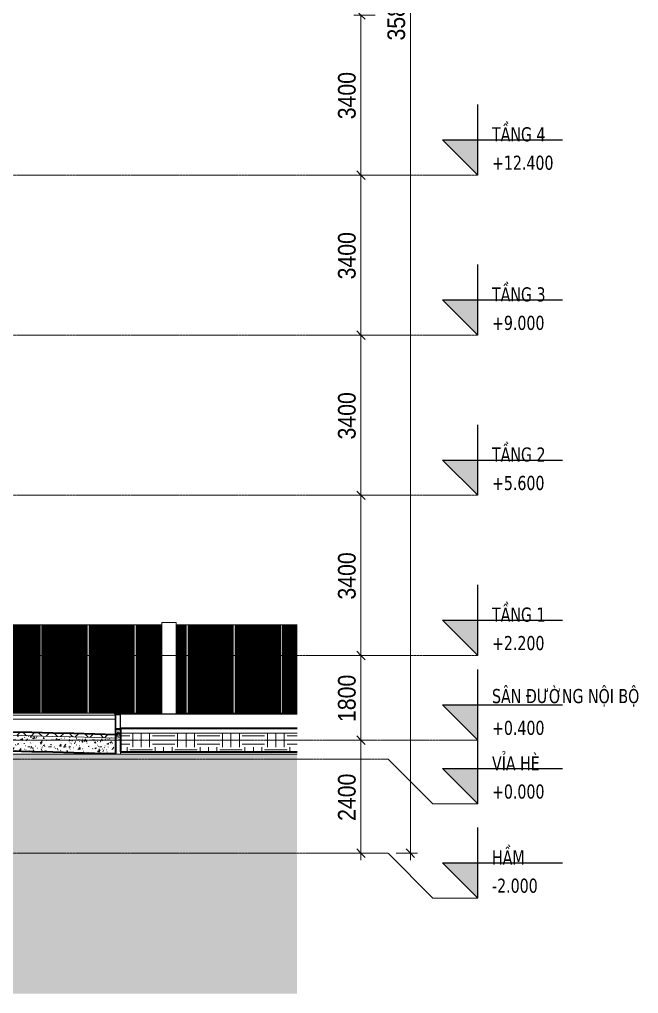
# Model space of a CAD drawing. Header units: millimetres. Extents: x -92143 to -2058, y -8802 to 35300.
# Drawn here: x -15280 to -2139, y -4980 to 15705 of the extents above; entities that cross this region are included whole.
import ezdxf

# ---------------------------------------------------------------- set-up
doc = ezdxf.new("R2010")
doc.units = ezdxf.units.MM
doc.linetypes.add('Centre', pattern=[31.75, 6.35, -4.7625, 15.875, -4.7625])
for name, color, linetype, lineweight in [('A-ANNO-DIMS', 211, 'Continuous', 9), ('A-ANNO-DIMS-150', 211, 'Continuous', 9), ('A-DETL-GENF-2', 9, 'Continuous', 9), ('A-DETL-THIN', 151, 'Continuous', 9), ('A-FLOR', 192, 'Continuous', 9), ('A-FLOR-3', 192, 'Continuous', 35), ('A-FLOR-HRAL', 11, 'Continuous', 9), ('A-FLOR-LEVL', 51, 'Continuous', 9), ('A-FLOR-LEVL-1', 51, 'Continuous', 25), ('A-FLOR-LEVL-2', 51, 'Centre', 9), ('A-FLOR-MCUT', 51, 'Continuous', 9), ('A-FLOR-PATT-3', 8, 'Continuous', 9), ('A-WALL', 113, 'Continuous', 9), ('A-WALL-3', 113, 'Continuous', 25), ('A-WALL-PATT-4', 111, 'Continuous', 9), ('S-COLS', 52, 'Continuous', 9)]:
    doc.layers.add(name, color=color, linetype=linetype, lineweight=lineweight)
doc.styles.add('Tahoma_B', font='tahomabd.ttf', dxfattribs={"width": 0.85, "height": 300})
doc.styles.add('UTM Avo', font='', dxfattribs={"width": 0.9, "height": 375})
doc.styles.get('UTM Avo').set_extended_font_data('UTM Avo')
doc.dimstyles.new('1_Dim_chi_tiet_2_5', dxfattribs={"dimscale": 304.8, "dimtxt": 374.737856, "dimasz": 0.590551, "dimexe": 0.492126, "dimexo": 0.0625, "dimgap": 0.049213, "dimtad": 1, "dimdec": 0, "dimrnd": 5, "dimzin": 0, "dimdsep": 46, "dimtxsty": 'UTM Avo', "dimblk1": 'OBLIQUE', "dimblk2": 'OBLIQUE', "dimsah": 1, "dimcen": 0.09, "dimdle": 0.492126, "dimazin": 0, "dimtfac": 1, "dimtdec": 4, "dimtix": 1, "dimtmove": 0, "dimatfit": 3, "dimfxl": 0.984252, "dimfxlon": 1, "dimtvp": 1, "dimtolj": 1, "dimtzin": 0, "dimarcsym": 2})
pattern_1 = [(0, (-51987.05, 14125), (609.6, 152.4), [50.292, -406.908, 50.292, -406.908, -2438.4]), (0, (-51987.05, 14125), (609.6, 152.4), [-914.4, 50.292, -864.108, 50.292, -406.908, -1066.8]), (0, (-51987.05, 14125), (609.6, 152.4), [-2286, 50.292, -254.508, 50.292, -711.708]), (120, (-51758.45, 14201.2), (-436.78227, 451.7291), [50.292, -406.908, 50.292, -2845.308]), (120, (-51758.45, 14201.2), (-436.78227, 451.7291), [-507.492, -406.908, 50.292, -864.108, -1524]), (120, (-51758.45, 14201.2), (-436.78227, 451.7291), [-1828.8, 50.292, -406.908, 50.292, -1016.508]), (120, (-51758.45, 14201.2), (-436.78227, 451.7291), [-2336.292, -254.508, 50.292, -711.708]), (240, (-51682.25, 14506), (-172.81773, -604.1291), [50.292, -406.908, 50.292, -406.908, -2438.4]), (240, (-51682.25, 14506), (-172.81773, -604.1291), [-914.4, 50.292, -864.108, 50.292, -406.908, -1066.8]), (240, (-51682.25, 14506), (-172.81773, -604.1291), [-2286, 50.292, -254.508, 50.292, -711.708])]

# ---------------------------------------------------------------- blocks, each defined once
blk = doc.blocks.new('NBS_CLDPhysicalSecuritySystems_MtlMeshPnlFncngSym_CLDModsecSecurusS3_InfillPanel - NBS_CLDPhysicalSecuritySystems_MtlMeshPnlFncngSym_CLDModsecSecurusS2_InfillPanel-V29-TKCS_MẶT CẮT E')
at = {"layer": 'A-FLOR-HRAL'}
h = blk.add_hatch(dxfattribs=at)
h.set_pattern_fill('FP_32', color=256, style=0, pattern_type=2)
h.set_pattern_definition([(180, (-16056.337, 850), (2e-15, 13), []), (90, (-16056.34, 850), (76, -5e-15), [])])
h.paths.add_polyline_path([(-13856, 971), (-13842, 971), (-13842, 2850), (-14802, 2850), (-14802, 971), (-14011, 971)])
h.paths.add_polyline_path([(-15860, 971), (-15842, 971), (-15842, 2850), (-16056, 2850), (-16056, 971)])
h.paths.add_polyline_path([(-15802, 971), (-14842, 971), (-14842, 2850), (-15802, 2850), (-15802, 1108)])
h.paths.add_polyline_path([(-12469, 971), (-12256, 971), (-12256, 2850), (-12802, 2850), (-12802, 971), (-12778, 971)])
h.paths.add_polyline_path([(-12842, 971), (-12842, 2850), (-13802, 2850), (-13802, 971), (-12932, 971)])
for p, q in [((-15842, 2850), (-16056, 2850)), ((-15842, 2850), (-15842, 971)), ((-15838, 2850), (-15842, 2850)), ((-15806, 2850), (-15838, 2850)), ((-15802, 2850), (-15806, 2850)), ((-15802, 971), (-15802, 2850)), ((-14842, 2850), (-15802, 2850)), ((-14842, 2850), (-14842, 971)), ((-14838, 2850), (-14842, 2850)), ((-14806, 2850), (-14838, 2850)), ((-14802, 2850), (-14806, 2850)), ((-14802, 971), (-14802, 2850)), ((-13842, 2850), (-14802, 2850)), ((-13842, 2850), (-13842, 971)), ((-13838, 2850), (-13842, 2850)), ((-13806, 2850), (-13838, 2850)), ((-13802, 2850), (-13806, 2850)), ((-13802, 971), (-13802, 2850)), ((-12842, 2850), (-13802, 2850)), ((-12842, 2850), (-12842, 971)), ((-12838, 2850), (-12842, 2850)), ((-12806, 2850), (-12838, 2850)), ((-12802, 2850), (-12806, 2850)), ((-12802, 971), (-12802, 2850)), ((-12256, 2850), (-12802, 2850)), ((-12256, 971), (-16056, 971)), ((-16056, 930), (-13247, 930)), ((-15838, 971), (-15842, 971)), ((-15806, 971), (-15838, 971)), ((-15802, 971), (-15806, 971)), ((-14838, 971), (-14842, 971)), ((-14806, 971), (-14838, 971)), ((-14802, 971), (-14806, 971)), ((-13838, 971), (-13842, 971)), ((-13806, 971), (-13838, 971)), ((-13802, 971), (-13806, 971)), ((-12838, 971), (-12842, 971)), ((-12806, 971), (-12838, 971)), ((-12802, 971), (-12806, 971))]:
    blk.add_line(p, q, dxfattribs=at)
blk = doc.blocks.new('NBS_CLDPhysicalSecuritySystems_MtlMeshPnlFncngSym_CLDModsecSecurusS3_InfillPanel - NBS_CLDPhysicalSecuritySystems_MtlMeshPnlFncngSym_CLDModsecSecurusS2_InfillPanel-2369488-TKCS_MẶT CẮT E')
at = {"layer": 'A-FLOR-HRAL'}
h = blk.add_hatch(dxfattribs=at)
h.set_pattern_fill('FP_33', color=256, style=0, pattern_type=2)
h.set_pattern_definition([(180, (-11956.337, 850), (2e-15, 13), []), (90, (-11956.34, 850), (76, -5e-15), [])])
h.paths.add_polyline_path([(-9702, 971), (-9387, 971), (-9387, 2850), (-9702, 2850), (-9702, 1108)])
h.paths.add_polyline_path([(-11853, 971), (-11742, 971), (-11742, 2850), (-11956, 2850), (-11956, 971)])
h.paths.add_polyline_path([(-11702, 971), (-10742, 971), (-10742, 2850), (-11702, 2850), (-11702, 1108)])
h.paths.add_polyline_path([(-10702, 971), (-9742, 971), (-9742, 2850), (-10702, 2850), (-10702, 1108)])
for p, q in [((-11742, 2850), (-11956, 2850)), ((-11742, 2850), (-11742, 971)), ((-11738, 2850), (-11742, 2850)), ((-11706, 2850), (-11738, 2850)), ((-11702, 2850), (-11706, 2850)), ((-11702, 971), (-11702, 2850)), ((-10742, 2850), (-11702, 2850)), ((-10742, 2850), (-10742, 971)), ((-10738, 2850), (-10742, 2850)), ((-10706, 2850), (-10738, 2850)), ((-10702, 2850), (-10706, 2850)), ((-10702, 971), (-10702, 2850)), ((-9742, 2850), (-10702, 2850)), ((-9742, 2850), (-9742, 971)), ((-9738, 2850), (-9742, 2850)), ((-9706, 2850), (-9738, 2850)), ((-9702, 2850), (-9706, 2850)), ((-9702, 971), (-9702, 2850)), ((-9387, 2850), (-9702, 2850)), ((-9387, 971), (-11956, 971)), ((-11738, 971), (-11742, 971)), ((-11706, 971), (-11738, 971)), ((-11702, 971), (-11706, 971)), ((-10738, 971), (-10742, 971)), ((-10706, 971), (-10738, 971)), ((-10702, 971), (-10706, 971)), ((-9738, 971), (-9742, 971)), ((-9706, 971), (-9738, 971)), ((-9702, 971), (-9706, 971))]:
    blk.add_line(p, q, dxfattribs=at)
blk = doc.blocks.new('Level - CAO ĐỘ LEVEL-350587-TKCS_MẶT CẮT E')
at = {"layer": 'A-FLOR-LEVL'}
blk.add_hatch(color=256, dxfattribs=at).paths.add_polyline_path([(-5550, 2950), (-5550, 2200), (-6300, 2950)])
at = {"layer": 'A-FLOR-LEVL-1'}
for p, q in [((-5550, 2200), (-5550, 3700)), ((-6300, 2950), (-5550, 2200)), ((-6300, 2950), (-3750, 2950))]:
    blk.add_line(p, q, dxfattribs=at)
blk = doc.blocks.new('DIMBLOCK8-TKCS_MẶT CẮT E')
at = {"layer": 'A-ANNO-DIMS-150'}
for p, q in [((-7732, 15800), (-8182, 15800)), ((-8032, 15800), (-8032, 12400)), ((-8032, 15800), (-7732, 15800)), ((-7732, 12400), (-8182, 12400)), ((-8032, 12400), (-7732, 12400))]:
    blk.add_line(p, q, dxfattribs=at)
at = {"layer": 'A-ANNO-DIMS-150', "lineweight": 25}
for p, q in [((-8032, 15800), (-8122, 15890)), ((-8032, 15800), (-7942, 15710)), ((-8032, 12400), (-8122, 12490)), ((-8032, 12400), (-7942, 12310))]:
    blk.add_line(p, q, dxfattribs=at)
at = {"layer": 'A-ANNO-DIMS-150', "color": 0, "insert": (-8519, 13586), "char_height": 375, "width": 1232.47, "attachment_point": 1, "rotation": 90, "line_spacing_factor": 1.110334, "style": 'UTM Avo'}
blk.add_mtext('3400', dxfattribs=at)
blk = doc.blocks.new('_Oblique')
at = {"color": 0, "linetype": 'ByBlock', "lineweight": -2}
blk.add_line((-0.5, -0.5), (0.5, 0.5), dxfattribs=at)
blk = doc.blocks.new('DIMBLOCK9-TKCS_MẶT CẮT E')
at = {"layer": 'A-ANNO-DIMS-150', "lineweight": 25}
for p, q in [((-8032, 12400), (-8122, 12490)), ((-8032, 12400), (-7942, 12310)), ((-8032, 9000), (-8122, 9090)), ((-8032, 9000), (-7942, 8910))]:
    blk.add_line(p, q, dxfattribs=at)
at = {"layer": 'A-ANNO-DIMS-150'}
for p, q in [((-7732, 12400), (-8182, 12400)), ((-8032, 12400), (-8032, 9000)), ((-8032, 12400), (-7732, 12400)), ((-7732, 9000), (-8182, 9000)), ((-8032, 9000), (-7732, 9000))]:
    blk.add_line(p, q, dxfattribs=at)
at = {"layer": 'A-ANNO-DIMS-150', "color": 0, "insert": (-8519, 10186), "char_height": 375, "width": 1232.47, "attachment_point": 1, "rotation": 90, "line_spacing_factor": 1.110334, "style": 'UTM Avo'}
blk.add_mtext('3400', dxfattribs=at)
blk = doc.blocks.new('DIMBLOCK10-TKCS_MẶT CẮT E')
at = {"layer": 'A-ANNO-DIMS-150'}
for p, q in [((-7732, 9000), (-8182, 9000)), ((-8032, 9000), (-8032, 5600)), ((-8032, 9000), (-7732, 9000)), ((-7732, 5600), (-8182, 5600)), ((-8032, 5600), (-7732, 5600))]:
    blk.add_line(p, q, dxfattribs=at)
at = {"layer": 'A-ANNO-DIMS-150', "lineweight": 25}
for p, q in [((-8032, 9000), (-8122, 9090)), ((-8032, 9000), (-7942, 8910)), ((-8032, 5600), (-8122, 5690)), ((-8032, 5600), (-7942, 5510))]:
    blk.add_line(p, q, dxfattribs=at)
at = {"layer": 'A-ANNO-DIMS-150', "color": 0, "insert": (-8519, 6786), "char_height": 375, "width": 1232.47, "attachment_point": 1, "rotation": 90, "line_spacing_factor": 1.110334, "style": 'UTM Avo'}
blk.add_mtext('3400', dxfattribs=at)
blk = doc.blocks.new('DIMBLOCK11-TKCS_MẶT CẮT E')
at = {"layer": 'A-ANNO-DIMS-150'}
for p, q in [((-7732, 5600), (-8182, 5600)), ((-8032, 5600), (-8032, 2200)), ((-8032, 5600), (-7732, 5600)), ((-7732, 2200), (-8182, 2200)), ((-8032, 2200), (-7732, 2200))]:
    blk.add_line(p, q, dxfattribs=at)
at = {"layer": 'A-ANNO-DIMS-150', "lineweight": 25}
for p, q in [((-8032, 5600), (-8122, 5690)), ((-8032, 5600), (-7942, 5510)), ((-8032, 2200), (-8122, 2290)), ((-8032, 2200), (-7942, 2110))]:
    blk.add_line(p, q, dxfattribs=at)
at = {"layer": 'A-ANNO-DIMS-150', "color": 0, "insert": (-8519, 3386), "char_height": 375, "width": 1232.47, "attachment_point": 1, "rotation": 90, "line_spacing_factor": 1.110334, "style": 'UTM Avo'}
blk.add_mtext('3400', dxfattribs=at)
blk = doc.blocks.new('DIMBLOCK12-TKCS_MẶT CẮT E')
at = {"layer": 'A-ANNO-DIMS-150', "lineweight": 25}
for p, q in [((-8032, 2200), (-8122, 2290)), ((-8032, 2200), (-7942, 2110)), ((-8032, 400), (-8122, 490)), ((-8032, 400), (-7942, 310))]:
    blk.add_line(p, q, dxfattribs=at)
at = {"layer": 'A-ANNO-DIMS-150'}
for p, q in [((-7732, 2200), (-8182, 2200)), ((-8032, 2200), (-8032, 400)), ((-8032, 2200), (-7732, 2200)), ((-7732, 400), (-8182, 400)), ((-8032, 400), (-7732, 400))]:
    blk.add_line(p, q, dxfattribs=at)
at = {"layer": 'A-ANNO-DIMS-150', "color": 0, "insert": (-8519, 786), "char_height": 375, "width": 1232.47, "attachment_point": 1, "rotation": 90, "line_spacing_factor": 1.110334, "style": 'UTM Avo'}
blk.add_mtext('1800', dxfattribs=at)
blk = doc.blocks.new('DIMBLOCK13-TKCS_MẶT CẮT E')
at = {"layer": 'A-ANNO-DIMS-150', "lineweight": 25}
for p, q in [((-8032, 400), (-8122, 490)), ((-8032, 400), (-7942, 310)), ((-8032, -2000), (-8122, -1910)), ((-8032, -2000), (-7942, -2090))]:
    blk.add_line(p, q, dxfattribs=at)
at = {"layer": 'A-ANNO-DIMS-150'}
for p, q in [((-7732, 400), (-8182, 400)), ((-8032, 400), (-8032, -2150)), ((-8032, 400), (-7732, 400)), ((-7732, -2000), (-8182, -2000)), ((-8032, -2000), (-7732, -2000))]:
    blk.add_line(p, q, dxfattribs=at)
at = {"layer": 'A-ANNO-DIMS-150', "color": 0, "insert": (-8519, -1314), "char_height": 375, "width": 1232.47, "attachment_point": 1, "rotation": 90, "line_spacing_factor": 1.110334, "style": 'UTM Avo'}
blk.add_mtext('2400', dxfattribs=at)
blk = doc.blocks.new('DIMBLOCK14-TKCS_MẶT CẮT E')
at = {"layer": 'A-ANNO-DIMS-150'}
for p, q in [((-6982, 33950), (-6982, -2150)), ((-6682, 33800), (-7132, 33800)), ((-6982, 33800), (-6682, 33800)), ((-7282, -2000), (-6832, -2000)), ((-6982, -2000), (-7282, -2000))]:
    blk.add_line(p, q, dxfattribs=at)
at = {"layer": 'A-ANNO-DIMS-150', "lineweight": 25}
for p, q in [((-6982, 33800), (-7072, 33890)), ((-6982, 33800), (-6892, 33710)), ((-6982, -2000), (-7072, -1910)), ((-6982, -2000), (-6892, -2090))]:
    blk.add_line(p, q, dxfattribs=at)
at = {"layer": 'A-ANNO-DIMS-150', "color": 0, "insert": (-7469, 15258), "char_height": 375, "width": 1540.59, "attachment_point": 1, "rotation": 90, "line_spacing_factor": 1.110334, "style": 'UTM Avo'}
blk.add_mtext('35800', dxfattribs=at)

msp = doc.modelspace()

# ---------------------------------------------------------------- hatches: boundary and pattern name
at = {"layer": 'A-DETL-GENF-2'}
h = msp.add_hatch(dxfattribs=at)
h.set_pattern_fill('FP_80', color=256, style=0, pattern_type=2)
h.set_pattern_definition([(0, (-51987.05, 14125), (725.805, 725.805), [725.805, -725.805]), (0, (-51987.05, 14397.2), (725.805, 725.805), [725.805, -725.805]), (0, (-51987.05, 14669.35), (725.805, 725.805), [725.805, -725.805]), (90, (-51896.3, 14760.1), (-725.805, 725.805), [725.805, -725.805]), (90, (-51624.15, 14760.1), (-725.805, 725.805), [725.805, -725.805]), (90, (-51352, 14760.1), (-725.805, 725.805), [725.805, -725.805])])
h.paths.add_polyline_path([(-45145.7, -4979.5), (-9386.6, -4979.5), (-9386.6, 100), (-17236.9, 100), (-17236.9, -2050), (-16329.5, -2050), (-16329.5, -3550), (-16290.7, -3550), (-16290.7, -3600), (-18395.8, -3600), (-18395.8, -3550), (-18344.9, -3550), (-18344.9, -2350), (-24260.8, -2350), (-24260.8, -3550), (-24210.8, -3550), (-24210.8, -3600), (-26810.8, -3600), (-26810.8, -3550), (-26760.8, -3550), (-26760.8, -2350), (-32412.2, -2350), (-32412.2, -3550), (-32362.2, -3550), (-32362.2, -3600), (-34962.2, -3600), (-34962.2, -3550), (-34912.2, -3550), (-34912.2, -2350), (-35962.3, -2350), (-35962.3, -3550), (-35912.3, -3550), (-35912.3, -3600), (-38512.3, -3600), (-38512.3, -3550), (-38462.3, -3550), (-38462.3, -2350), (-44085.8, -2350), (-44085.8, -3550), (-44035.8, -3550), (-44035.8, -3600), (-46635.8, -3600), (-46635.8, -3550), (-46585.8, -3550), (-46585.8, -2350), (-52283.7, -2350), (-52283.7, -3550), (-52233.7, -3550), (-52233.7, -3600), (-54833.7, -3600), (-54833.7, -3550), (-54783.7, -3550), (-54783.7, -2350), (-60484.3, -2350), (-60484.3, -3550), (-60434.3, -3550), (-60434.3, -3600), (-63034.3, -3600), (-63034.3, -3550), (-62984.3, -3550), (-62984.3, -2350), (-68686.7, -2350), (-68686.7, -3550), (-68637, -3550), (-68637, -3600), (-71237, -3600), (-71237, -3550), (-71186.7, -3550), (-71186.7, -2350), (-77128.9, -2350), (-77128.9, -3550), (-77081.7, -3550), (-77081.7, -3600), (-79185.9, -3600), (-79185.9, -3550), (-79135.9, -3550), (-79135.9, -2050), (-78237, -2050), (-78237, 0), (-79418.2, 0), (-85418.2, -250), (-88303.2, -250), (-88303.2, -4979.5), (-45762.2, -4979.5)])
at = {"layer": 'A-FLOR-PATT-3'}
h = msp.add_hatch(dxfattribs=at)
h.set_pattern_fill('FP_27', color=256, style=0, pattern_type=2)
h.set_pattern_definition([(45, (-51987.05, 14125), (-159.099, 159.099), []), (135, (-51987.05, 14125), (-159.099, -159.099), [])])
h.paths.add_polyline_path([(-13236.9, 446.3), (-13236.9, 516.2), (-17236.9, 619.1), (-17236.9, 549.1), (-13681.4, 457.7)])
h = msp.add_hatch(dxfattribs=at)
h.set_pattern_fill('FP_2', color=256, style=0, pattern_type=2)
h.set_pattern_definition(pattern_1)
h.paths.add_polyline_path([(-13236.9, 116.2), (-13236.9, 446.3), (-17236.9, 549.1), (-17236.9, 219.1), (-13681.4, 127.7)])
h = msp.add_hatch(dxfattribs=at)
h.set_pattern_fill('FP_18', color=256, style=0, pattern_type=2)
h.set_pattern_definition([(50, (-51987.05, 14125), (273.276, -23.9091), [28.575, -314.325]), (355, (-51987.05, 14125), (-52.8646, 286.585), [22.86, -251.46]), (100.451, (-51964.28, 14123), (220.4138, 262.6745), [24.285, -267.135]), (46.184, (-51987.05, 14201.2), (406.6187, -63.0646), [42.862, -471.487]), (96.636, (-51953.17, 14195.94), (356.1042, 371.1414), [36.428, -400.703]), (351.184, (-51987.05, 14201.2), (356.1075, 371.138), [34.29, -377.19]), (21, (-51948.95, 14182.15), (227.4212, -153.3982), [28.575, -314.325]), (326, (-51948.95, 14182.15), (92.7027, 276.2822), [22.86, -251.46]), (71.451, (-51930, 14169.37), (320.1254, 122.8816), [24.285, -267.135]), (37.5, (-51987.05, 14125), (4.63248, 126.83261), [5.029, -243.383, 5.029, -250.241, -252.413]), (37.5, (-51987.05, 14125), (4.63248, 126.83261), [-503.682, 5.029, -247.383]), (7.5, (-51987.05, 14125), (100.22916, 150.2711), [5.029, -140.513, 5.029, -237.668, -96.203]), (7.5, (-51987.05, 14125), (100.22916, 150.2711), [-388.239, 5.029, -91.173]), (327.5, (-52072.01, 14125), (203.38684, -8.59348), [5.029, -90.221, 5.029, -292.151, -394.335]), (327.5, (-52072.01, 14125), (203.38684, -8.59348), [-392.43, 5.029, -389.306]), (317.5, (-52110.11, 14125), (222.1944, 38.1398), [5.029, -118.796, 5.029, -192.329, -280.035]), (317.5, (-52110.11, 14125), (222.1944, 38.1398), [-321.183, 5.029, -275.006])])
h.paths.add_polyline_path([(-13236.9, 116.2), (-13236.9, 446.3), (-17236.9, 549.1), (-17236.9, 219.1), (-13681.4, 127.7)])
h = msp.add_hatch(dxfattribs=at)
h.set_pattern_fill('FP_28', color=256, style=0, pattern_type=2)
h.set_pattern_definition([(0, (-51987.05, 14125), (476.25, 476.25), [476.25, -476.25]), (0, (-51987.05, 14303.6), (476.25, 476.25), [476.25, -476.25]), (0, (-51987.05, 14482.2), (476.25, 476.25), [476.25, -476.25]), (90, (-51927.5, 14541.7), (-476.25, 476.25), [476.25, -476.25]), (90, (-51748.93, 14541.7), (-476.25, 476.25), [476.25, -476.25]), (90, (-51570.33, 14541.7), (-476.25, 476.25), [476.25, -476.25])])
h.paths.add_polyline_path([(-13136.9, 150), (-9386.6, 150), (-9386.6, 550), (-13136.9, 550), (-13136.9, 499.1)])
at = {"layer": 'A-WALL-PATT-4'}
h = msp.add_hatch(dxfattribs=at)
h.set_pattern_fill('FP_2', color=256, style=0, pattern_type=2)
h.set_pattern_definition(pattern_1)
h.paths.add_polyline_path([(-13246.9, 100), (-13236.9, 100), (-13236.9, 950), (-13246.9, 950), (-13246.9, 499.1)])
h = msp.add_hatch(dxfattribs=at)
h.set_pattern_fill('FP_12', color=256, style=0, pattern_type=2)
h.set_pattern_definition([(0, (-51987.05, 14125), (1219.2, 304.8), [50.292, -864.108, 50.292, -864.108, -4876.8]), (0, (-51987.05, 14125), (1219.2, 304.8), [-1828.8, 50.292, -1778.508, 50.292, -864.108, -2133.6]), (0, (-51987.05, 14125), (1219.2, 304.8), [-4572, 50.292, -559.308, 50.292, -1473.708]), (120, (-51529.85, 14277.4), (-873.5645, 903.4582), [50.292, -864.108, 50.292, -5740.908]), (120, (-51529.85, 14277.4), (-873.5645, 903.4582), [-964.692, -864.108, 50.292, -1778.508, -3048]), (120, (-51529.85, 14277.4), (-873.5645, 903.4582), [-3657.6, 50.292, -864.108, 50.292, -2083.308]), (120, (-51529.85, 14277.4), (-873.5645, 903.4582), [-4622.292, -559.308, 50.292, -1473.708]), (240, (-51377.45, 14887), (-345.6355, -1208.2582), [50.292, -864.108, 50.292, -5740.908]), (240, (-51377.45, 14887), (-345.6355, -1208.2582), [-964.692, -864.108, 50.292, -1778.508, -3048]), (240, (-51377.45, 14887), (-345.6355, -1208.2582), [-3657.6, 50.292, -864.108, 50.292, -2083.308]), (240, (-51377.45, 14887), (-345.6355, -1208.2582), [-4622.292, -559.308, 50.292, -1473.708])])
h.paths.add_polyline_path([(-12469.3, 100), (-9386.6, 100), (-9386.6, 150), (-13136.9, 150), (-13136.9, 100), (-13085.8, 100)])
h.paths.add_polyline_path([(-13236.9, 400), (-13136.9, 400), (-13136.9, 650), (-13236.9, 650), (-13236.9, 446.3)])
h = msp.add_hatch(dxfattribs=at)
h.set_pattern_fill('FP_56', color=256, style=0, pattern_type=2)
h.set_pattern_definition([(349.695, (-13052.96, 869.39), (3657.5982, -609.61005), [68.155, -6747.38]), (0, (-12985.9, 857.2), (609.6, 609.6), [67.06, -542.54]), (18.435, (-12918.85, 857.2), (1219.199, 609.602), [57.83, -1869.89]), (172.875, (-12863.984, 875.49), (4267.1994, -609.5991), [49.15, -4865.604]), (174.806, (-12912.75, 881.584), (6096.00395, -609.5547), [67.333, -6665.92]), (194.036, (-12979.81, 887.68), (-1828.802, -609.5924), [75.4, -2438.04]), (9.462, (-13004.19, 869.39), (3048.005, 609.5835), [37.08, -3670.97]), (353.66, (-12967.616, 875.49), (-4876.8008, 609.5835), [55.2, -5464.96]), (185.711, (-12912.75, 869.39), (-5486.3951, -609.6394), [61.264, -6065.14]), (168.69, (-12973.71, 863.3), (2438.4, -609.6026), [31.084, -3077.28]), (354.806, (-13107.824, 863.296), (-6096.00395, 609.5547), [67.333, -6665.92]), (348.69, (-13040.77, 857.2), (-2438.4, 609.6026), [62.167, -3046.194]), (0, (-12979.8, 845), (609.6, 609.6), [73.15, -536.45]), (20.556, (-12906.656, 845.01), (3048.0001, 1219.197), [52.084, -5156.34]), (3.814, (-12857.89, 863.296), (8534.40115, 609.5889), [91.643, -9072.654]), (354.806, (-12766.45, 869.39), (-6096.00395, 609.5547), [67.333, -6665.92]), (0, (-12699.4, 863.3), (609.6, 609.6), [67.06, -542.54]), (5.194, (-13241.936, 863.296), (6096.00395, 609.5547), [67.333, -6665.92]), (354.806, (-13174.88, 869.39), (-6096.00395, 609.5547), [67.333, -6665.92]), (0, (-13241.94, 875.5), (609.6, 609.6), [36.58, -573.02]), (5.194, (-13205.36, 875.49), (6096.00395, 609.5547), [67.333, -6665.92]), (0, (-13138.3, 881.6), (609.6, 609.6), [60.96, -548.64]), (10.305, (-13077.344, 881.584), (-3657.5982, -609.61005), [68.155, -6747.38]), (5.194, (-13010.29, 893.776), (6096.00395, 609.5547), [67.333, -6665.92]), (354.806, (-12943.23, 899.87), (-6096.00395, 609.5547), [67.333, -6665.92]), (354.806, (-12876.176, 893.776), (-6096.00395, 609.5547), [67.333, -6665.92]), (351.87, (-12809.12, 887.68), (-3657.6004, 609.593), [86.21, -4224.31]), (0, (-12723.8, 875.5), (609.6, 609.6), [91.44, -518.16]), (347.471, (-12748.16, 509.73), (3047.9989, -609.6108), [56.2, -5564.033]), (354.289, (-12693.296, 497.536), (-5486.3951, 609.6394), [61.264, -6065.14]), (8.13, (-12748.16, 509.73), (3657.6004, 609.593), [43.105, -4267.42]), (9.462, (-12705.49, 515.82), (3048.005, 609.5835), [74.16, -3633.89]), (0, (-13241.94, 528), (609.6, 609.6), [73.15, -536.45]), (350.538, (-13168.78, 528.02), (-3048.005, 609.5835), [37.08, -3670.97]), (201.801, (-13132.21, 521.92), (1828.8045, 609.587), [32.83, -3249.97]), (192.995, (-13162.69, 509.73), (5486.39314, 1219.23746), [81.33, -8051.747]), (352.875, (-12681.104, 509.73), (-4267.1994, 609.5991), [49.15, -4865.604]), (7.125, (-12681.104, 509.73), (4267.1994, 609.5991), [49.15, -4865.604]), (0, (-13241.94, 515.8), (609.6, 609.6), [48.77, -560.83]), (194.036, (-13193.17, 515.82), (-1828.802, -609.5924), [50.27, -2463.177]), (356.633, (-13107.824, 534.112), (-9753.5944, 609.69188), [103.81, -10277.302]), (357.709, (-13004.192, 528.016), (-14630.39665, 609.69909), [152.522, -15099.665]), (3.18, (-12851.792, 521.92), (10363.1983, 609.6312), [109.897, -10879.823]), (9.462, (-12742.06, 528.02), (3048.005, 609.5835), [111.24, -3596.81]), (10.305, (-13241.936, 473.15), (-3657.5982, -609.61005), [68.155, -6747.38]), (15.945, (-13174.88, 485.34), (-2438.4042, -609.5832), [88.76, -4349.196]), (0, (-13089.54, 509.7), (609.6, 609.6), [79.25, -530.35]), (351.87, (-13010.29, 509.73), (-3657.6004, 609.593), [86.21, -4224.31]), (3.576, (-12924.944, 497.536), (9144.00297, 609.5468), [97.726, -9674.906]), (351.254, (-12827.41, 503.63), (4267.20096, -609.5878), [80.18, -7937.856]), (345.964, (-12748.16, 491.44), (-1828.802, 609.5924), [75.4, -2438.04]), (0, (-12675, 473.15), (609.6, 609.6), [42.67, -566.93]), (174.806, (-13107.824, 534.11), (6096.00395, -609.5547), [134.665, -6598.587]), (355.236, (-13241.936, 570.69), (-6705.5965, 609.6414), [146.81, -7193.745]), (0, (-13095.63, 558.5), (609.6, 609.6), [140.21, -469.39]), (4.086, (-12955.424, 558.496), (7924.79503, 609.65274), [171.123, -8385.02]), (0, (-12784.74, 570.7), (609.6, 609.6), [152.4, -457.2]), (7.125, (-13241.936, 442.67), (4267.1994, 609.5991), [147.443, -4767.31]), (6.34, (-13095.63, 460.96), (4876.8008, 609.5835), [110.403, -5409.76]), (357.51, (-12985.904, 473.152), (-13411.19697, 609.7044), [140.34, -13893.706]), (353.48, (-12845.696, 467.056), (-15849.59217, 1828.85517), [214.749, -21260.135]), (3.013, (-13241.936, 838.912), (10972.79715, 609.6408), [115.984, -11482.446]), (351.87, (-13126.11, 845.01), (-3657.6004, 609.593), [129.316, -4181.21]), (357.614, (-12998.096, 826.72), (-14020.79943, 609.61372), [146.43, -14496.664]), (10.62, (-12851.792, 820.624), (-6705.59246, -1219.23973), [99.236, -9824.334]), (0, (-12754.26, 838.9), (609.6, 609.6), [121.92, -487.68]), (356.82, (-13241.936, 912.064), (-10363.1983, 609.6312), [109.897, -10879.823]), (6.009, (-13132.208, 905.968), (-6095.999, -609.59918), [116.464, -11529.93]), (6.71, (-13016.384, 918.16), (-5486.39734, -609.61573), [104.346, -10330.325]), (354.289, (-12912.75, 930.35), (-5486.3951, 609.6394), [122.528, -6003.877]), (347.905, (-12790.83, 918.16), (-5486.39487, 1219.22295), [87.28, -8640.862]), (9.462, (-12705.49, 899.87), (3048.005, 609.5835), [74.16, -3633.89]), (3.814, (-13241.936, 796.24), (8534.40115, 609.5889), [91.643, -9072.654]), (347.196, (-13150.496, 802.336), (-7924.80896, 1828.76326), [137.532, -13615.67]), (0, (-13016.4, 771.86), (609.6, 609.6), [152.4, -457.2]), (5.44, (-12863.984, 771.856), (-6705.6025, -609.56085), [128.595, -12730.932]), (6.71, (-12735.968, 784.048), (-5486.39734, -609.61573), [104.346, -10330.325]), (0, (-13241.94, 954.74), (609.6, 609.6), [103.63, -505.97]), (8.13, (-13138.3, 954.74), (3657.6004, 609.593), [172.42, -4138.1]), (357.614, (-12967.616, 979.12), (-14020.79943, 609.61372), [146.43, -14496.664]), (354.472, (-12821.312, 973.024), (12801.59101, -1219.3029), [189.859, -18796.025]), (6.843, (-13241.936, 400), (-10363.19504, -1219.24128), [153.494, -15195.842]), (0, (-13089.54, 418.3), (609.6, 609.6), [170.69, -438.91]), (356.348, (-12918.848, 418.288), (-18897.604963, 1219.126665), [287.095, -28422.422]), (0, (-13241.94, 613.36), (609.6, 609.6), [146.3, -463.3]), (4.764, (-13095.63, 613.36), (6705.5965, 609.6414), [146.81, -7193.745]), (358.152, (-12949.328, 625.552), (-18287.99624, 609.72412), [189.074, -18718.355]), (357.274, (-12760.352, 619.456), (-12192.00424, 609.53415), [128.16, -12687.945]), (354.806, (-13241.936, 710.896), (-6096.00395, 609.5547), [134.665, -6598.587]), (0, (-13107.8, 698.7), (609.6, 609.6), [195.07, -414.53]), (1.909, (-12912.752, 698.704), (17678.40105, 609.55323), [182.982, -18115.176]), (3.576, (-12729.872, 704.8), (9144.00297, 609.5468), [97.726, -9674.906])])
h.paths.add_polyline_path([(-12469.3, 100), (-9386.6, 100), (-9386.6, 150), (-13136.9, 150), (-13136.9, 100), (-13085.8, 100)])
h.paths.add_polyline_path([(-13236.9, 400), (-13136.9, 400), (-13136.9, 650), (-13236.9, 650), (-13236.9, 446.3)])

# ---------------------------------------------------------------- linework, layer by layer
at = {"layer": 'A-DETL-THIN'}
msp.add_line((-9386.6, 100), (-17236.9, 100), dxfattribs=at)
at = {"layer": 'A-FLOR'}
for p, q in [((-13126.9, 960), (-9386.6, 960)), ((-9386.6, 950), (-13126.9, 950))]:
    msp.add_line(p, q, dxfattribs=at)
at = {"layer": 'A-FLOR-3'}
for p, q in [((-13126.9, 960), (-13256.9, 960)), ((-13256.9, 960), (-13256.9, 950)), ((-13256.9, 950), (-13126.9, 950)), ((-13126.9, 950), (-13126.9, 960)), ((-9386.6, 650), (-13136.9, 650)), ((-13136.9, 650), (-13136.9, 150)), ((-13236.9, 116.2), (-13236.9, 516.2)), ((-13136.9, 150), (-9386.6, 150))]:
    msp.add_line(p, q, dxfattribs=at)
at = {"layer": 'A-FLOR-3', "flags": 128}
for points in [[(-13236.9, 516.2), (-13681.4, 527.7), (-14125.8, 539.1), (-14570.3, 550.5), (-15014.7, 561.9), (-15459.2, 573.4), (-15903.6, 584.8), (-16348, 596.2), (-16792.5, 607.6), (-17236.9, 619.1)], [(-17236.9, 219.1), (-16792.5, 207.6), (-16348, 196.2), (-15903.6, 184.8), (-15459.2, 173.4), (-15014.7, 161.9), (-14570.3, 150.5), (-14125.8, 139.1), (-13681.4, 127.7), (-13236.9, 116.2)]]:
    msp.add_lwpolyline(points, dxfattribs=at)
at = {"layer": 'A-FLOR-LEVL'}
for p, q in [((-7454.7, 0), (-6502.2, -952.5)), ((-6502.2, -952.5), (-5549.7, -952.5)), ((-7454.7, -2000), (-6502.2, -2952.5)), ((-6502.2, -2952.5), (-5549.7, -2952.5))]:
    msp.add_line(p, q, dxfattribs=at)
at = {"layer": 'A-FLOR-LEVL-2'}
for p, q in [((-92142.8, 12400), (-5549.7, 12400)), ((-92142.8, 9000), (-5549.7, 9000)), ((-92142.8, 5600), (-5549.7, 5600)), ((-92142.8, 2200), (-5549.7, 2200)), ((-5549.7, 400), (-92142.8, 400)), ((-7454.7, 0), (-92142.8, 0)), ((-92142.8, -2000), (-7454.7, -2000))]:
    msp.add_line(p, q, dxfattribs=at)
at = {"layer": 'A-FLOR-MCUT'}
msp.add_line((-9386.6, 550), (-13136.9, 550), dxfattribs=at)
at = {"layer": 'A-FLOR-MCUT', "flags": 128}
msp.add_lwpolyline([(-13236.9, 446.3), (-13681.4, 457.7), (-14125.8, 469.2), (-14570.3, 480.6), (-15014.7, 492), (-15459.2, 503.4), (-15903.6, 514.9), (-16348, 526.3), (-16792.5, 537.7), (-17236.9, 549.1)], dxfattribs=at)
at = {"layer": 'A-WALL'}
for p, q in [((-13246.9, 850), (-16056.3, 850)), ((-13136.9, 400), (-13236.9, 400)), ((-13136.9, 150), (-13136.9, 100))]:
    msp.add_line(p, q, dxfattribs=at)
at = {"layer": 'A-WALL-3'}
for p, q in [((-13246.9, 950), (-13246.9, 100)), ((-13236.9, 100), (-13236.9, 950)), ((-13136.9, 650), (-13136.9, 950)), ((-13236.9, 650), (-13136.9, 650))]:
    msp.add_line(p, q, dxfattribs=at)
at = {"layer": 'S-COLS'}
for p, q in [((-12256.3, 960), (-12256.3, 2900)), ((-11956.3, 2900), (-12256.3, 2900)), ((-11956.3, 960), (-11956.3, 2900))]:
    msp.add_line(p, q, dxfattribs=at)

# ---------------------------------------------------------------- block references
at = {"layer": 'A-FLOR-HRAL'}
for name in ['NBS_CLDPhysicalSecuritySystems_MtlMeshPnlFncngSym_CLDModsecSecurusS3_InfillPanel - NBS_CLDPhysicalSecuritySystems_MtlMeshPnlFncngSym_CLDModsecSecurusS2_InfillPanel-V29-TKCS_MẶT CẮT E', 'NBS_CLDPhysicalSecuritySystems_MtlMeshPnlFncngSym_CLDModsecSecurusS3_InfillPanel - NBS_CLDPhysicalSecuritySystems_MtlMeshPnlFncngSym_CLDModsecSecurusS2_InfillPanel-2369488-TKCS_MẶT CẮT E']:
    msp.add_blockref(name, (0, 0), dxfattribs=at)
at = {"layer": 'A-FLOR-LEVL-1'}
for p in [(0, 10200), (0, 6800), (0, 3400), (0, 0), (0, -1800), (0, -3152.5), (0, -5152.5)]:
    msp.add_blockref('Level - CAO ĐỘ LEVEL-350587-TKCS_MẶT CẮT E', p, dxfattribs=at)

# ---------------------------------------------------------------- texts
at = {"layer": 'A-FLOR-LEVL', "char_height": 300, "line_spacing_factor": 0.996129, "style": 'Tahoma_B'}
for s, insert, width, attachment_point in [('\\pt1530,3060,4590,6120,7650,9180,10710,12240,13770,15300,16830,18360,19890,21420,22950,24480,26010,27540,29070,30600,32130,33660,35190,36720,38250,39780,41310,42840,44370,45900,47430,48960;TẦNG 4', (-5248.9, 13111.5), 1357.875, 7), ('\\pt637.5,1275,1912.5,2550,3187.5,3825,4462.5,5100,5737.5,6375,7012.5,7650,8287.5,8925,9562.5,10200,10837.5,11475,12112.5,12750,13387.5,14025,14662.5,15300,15937.5,16575,17212.5,17850,18487.5,19125,19762.5,20400;+12.400', (-5248.9, 12812.6), 1551.675, 1), ('\\pt1530,3060,4590,6120,7650,9180,10710,12240,13770,15300,16830,18360,19890,21420,22950,24480,26010,27540,29070,30600,32130,33660,35190,36720,38250,39780,41310,42840,44370,45900,47430,48960;TẦNG 3', (-5248.9, 9711.5), 1357.875, 7), ('\\pt637.5,1275,1912.5,2550,3187.5,3825,4462.5,5100,5737.5,6375,7012.5,7650,8287.5,8925,9562.5,10200,10837.5,11475,12112.5,12750,13387.5,14025,14662.5,15300,15937.5,16575,17212.5,17850,18487.5,19125,19762.5,20400;+9.000', (-5248.9, 9412.6), 1324.725, 1), ('\\pt1530,3060,4590,6120,7650,9180,10710,12240,13770,15300,16830,18360,19890,21420,22950,24480,26010,27540,29070,30600,32130,33660,35190,36720,38250,39780,41310,42840,44370,45900,47430,48960;TẦNG 2', (-5248.9, 6311.5), 1357.875, 7), ('\\pt637.5,1275,1912.5,2550,3187.5,3825,4462.5,5100,5737.5,6375,7012.5,7650,8287.5,8925,9562.5,10200,10837.5,11475,12112.5,12750,13387.5,14025,14662.5,15300,15937.5,16575,17212.5,17850,18487.5,19125,19762.5,20400;+5.600', (-5248.9, 6012.6), 1324.725, 1), ('\\pt1530,3060,4590,6120,7650,9180,10710,12240,13770,15300,16830,18360,19890,21420,22950,24480,26010,27540,29070,30600,32130,33660,35190,36720,38250,39780,41310,42840,44370,45900,47430,48960;TẦNG 1', (-5248.9, 2911.5), 1357.875, 7), ('\\pt637.5,1275,1912.5,2550,3187.5,3825,4462.5,5100,5737.5,6375,7012.5,7650,8287.5,8925,9562.5,10200,10837.5,11475,12112.5,12750,13387.5,14025,14662.5,15300,15937.5,16575,17212.5,17850,18487.5,19125,19762.5,20400;+2.200', (-5248.9, 2612.6), 1324.725, 1), ('\\pt1530,3060,4590,6120,7650,9180,10710,12240,13770,15300,16830,18360,19890,21420,22950,24480,26010,27540,29070,30600,32130,33660,35190,36720,38250,39780,41310,42840,44370,45900,47430,48960;SÂN ĐƯỜNG NỘI BỘ', (-5248.9, 1111.5), 3770.175, 7), ('\\pt637.5,1275,1912.5,2550,3187.5,3825,4462.5,5100,5737.5,6375,7012.5,7650,8287.5,8925,9562.5,10200,10837.5,11475,12112.5,12750,13387.5,14025,14662.5,15300,15937.5,16575,17212.5,17850,18487.5,19125,19762.5,20400;+0.400', (-5248.9, 812.6), 1324.725, 1), ('\\pt1530,3060,4590,6120,7650,9180,10710,12240,13770,15300,16830,18360,19890,21420,22950,24480,26010,27540,29070,30600,32130,33660,35190,36720,38250,39780,41310,42840,44370,45900,47430,48960;VỈA HÈ', (-5248.9, -241), 1282.65, 7), ('\\pt637.5,1275,1912.5,2550,3187.5,3825,4462.5,5100,5737.5,6375,7012.5,7650,8287.5,8925,9562.5,10200,10837.5,11475,12112.5,12750,13387.5,14025,14662.5,15300,15937.5,16575,17212.5,17850,18487.5,19125,19762.5,20400;+0.000', (-5248.9, -539.9), 1324.725, 1), ('\\pt1530,3060,4590,6120,7650,9180,10710,12240,13770,15300,16830,18360,19890,21420,22950,24480,26010,27540,29070,30600,32130,33660,35190,36720,38250,39780,41310,42840,44370,45900,47430,48960;HẦM', (-5248.9, -2241), 851.7, 7), ('\\pt637.5,1275,1912.5,2550,3187.5,3825,4462.5,5100,5737.5,6375,7012.5,7650,8287.5,8925,9562.5,10200,10837.5,11475,12112.5,12750,13387.5,14025,14662.5,15300,15937.5,16575,17212.5,17850,18487.5,19125,19762.5,20400;-2.000', (-5248.9, -2539.9), 1189.575, 1)]:
    msp.add_mtext(s, dxfattribs=dict(at, insert=insert, width=width, attachment_point=attachment_point))

# ---------------------------------------------------------------- dimensions: what is measured, and where the dimension line sits
at = {"layer": 'A-ANNO-DIMS'}
for base, p1, p2, override, picture, middle in [((-6981.9, -2000), (-6681.9, 33800), (-7281.9, -2000), {"dimpost": '<>', "dimfxl": 35805.02758}, 'DIMBLOCK14-TKCS_MẶT CẮT E', (-7190.9, 15900)), ((-8031.9, 12400), (-7731.9, 15800), (-7731.9, 12400), {"dimpost": '<>', "dimfxl": 3400}, 'DIMBLOCK8-TKCS_MẶT CẮT E', (-8240.9, 14100)), ((-8031.9, 9000), (-7731.9, 12400), (-7731.9, 9000), {"dimpost": '<>', "dimfxl": 3400}, 'DIMBLOCK9-TKCS_MẶT CẮT E', (-8240.9, 10700)), ((-8031.9, 5600), (-7731.9, 9000), (-7731.9, 5600), {"dimpost": '<>', "dimfxl": 3400}, 'DIMBLOCK10-TKCS_MẶT CẮT E', (-8240.9, 7300)), ((-8031.9, 2200), (-7731.9, 5600), (-7731.9, 2200), {"dimpost": '<>', "dimfxl": 3400}, 'DIMBLOCK11-TKCS_MẶT CẮT E', (-8240.9, 3900)), ((-8031.9, 400), (-7731.9, 2200), (-7731.9, 400), {"dimpost": '<>', "dimfxl": 1800}, 'DIMBLOCK12-TKCS_MẶT CẮT E', (-8240.9, 1300)), ((-8031.9, -2000), (-7731.9, 400), (-7731.9, -2000), {"dimpost": '<>', "dimfxl": 2400}, 'DIMBLOCK13-TKCS_MẶT CẮT E', (-8240.9, -800))]:
    dim = msp.add_linear_dim(base=base, p1=p1, p2=p2, angle=90, dimstyle='1_Dim_chi_tiet_2_5', override=override, dxfattribs=at)
    dim.commit()
    dim.dimension.update_dxf_attribs({"geometry": picture, "text_midpoint": middle})

doc.saveas('drawing.dxf')
